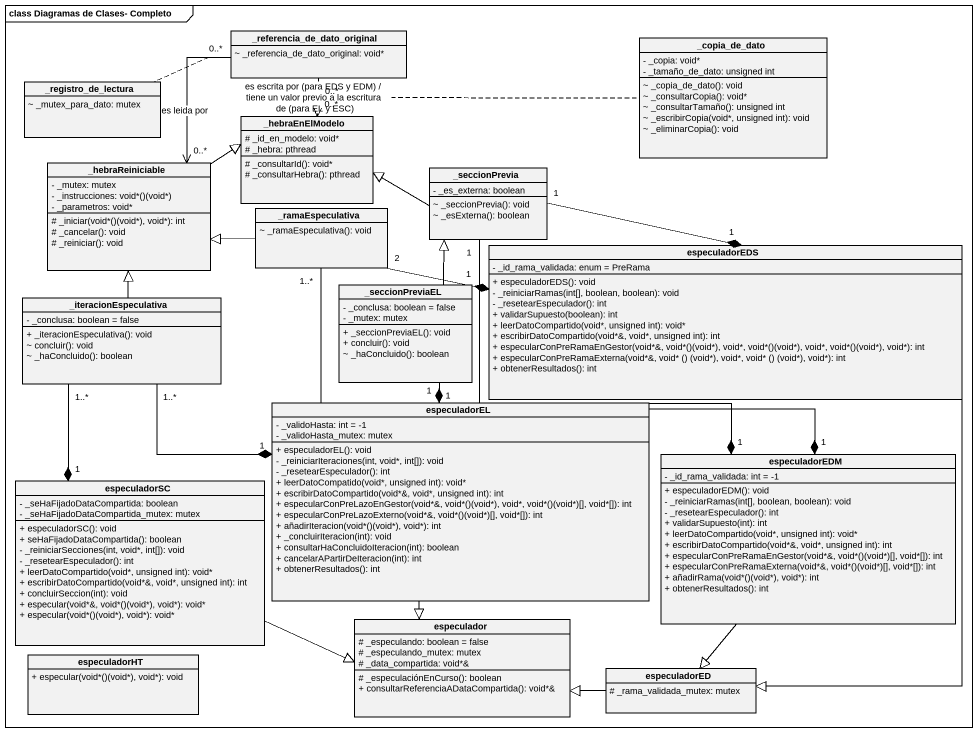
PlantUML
@startuml
mainframe class Diagramas de Clases- Completo
hide circle
hide empty members
skinparam classAttributeIconSize 0
class "_referencia_de_dato_original" as referencia_de_dato_original {
  ~ _referencia_de_dato_original: void*
}
class "_copia_de_dato" as copia_de_dato {
  - _copia: void*
  - _tamaño_de_dato: unsigned int
  ~ _copia_de_dato(): void
  ~ _consultarCopia(): void*
  ~ _consultarTamaño(): unsigned int
  ~ _escribirCopia(void*, unsigned int): void
  ~ _eliminarCopia(): void
}
class "_registro_de_lectura" as registro_de_lectura {
  ~ _mutex_para_dato: mutex
}
class "_hebraEnElModelo" as hebraEnElModelo {
  # _id_en_modelo: void*
  # _hebra: pthread
  # _consultarId(): void*
  # _consultarHebra(): pthread
}
class "_hebraReiniciable" as hebraReiniciable {
  - _mutex: mutex
  {field} - _instrucciones: void*()(void*)
  - _parametros: void*
  # _iniciar(void*()(void*), void*): int
  # _cancelar(): void
  # _reiniciar(): void
}
class "_seccionPrevia" as seccionPrevia {
  - _es_externa: boolean
  ~ _seccionPrevia(): void
  ~ _esExterna(): boolean
}
class "_ramaEspeculativa" as ramaEspeculativa {
  ~ _ramaEspeculativa(): void
}
class especuladorEDS {
  - _id_rama_validada: enum = PreRama
  + especuladorEDS(): void
  - _reiniciarRamas(int[], boolean, boolean): void
  - _resetearEspeculador(): int
  + validarSupuesto(boolean): int
  + leerDatoCompartido(void*, unsigned int): void*
  + escribirDatoCompartido(void*&, void*, unsigned int): int
  + especularConPreRamaEnGestor(void*&, void*()(void*), void*, void*()(void*), void*, void*()(void*), void*): int
  + especularConPreRamaExterna(void*&, void* () (void*), void*, void* () (void*), void*): int
  + obtenerResultados(): int
}
class "_iteracionEspeculativa" as iteracionEspeculativa {
  - _conclusa: boolean = false
  + _iteracionEspeculativa(): void
  ~ concluir(): void
  ~ _haConcluido(): boolean
}
class "_seccionPreviaEL" as seccionPreviaEL {
  - _conclusa: boolean = false
  - _mutex: mutex
  + _seccionPreviaEL(): void
  + concluir(): void
  ~ _haConcluido(): boolean
}
class especuladorEL {
  - _validoHasta: int = -1
  - _validoHasta_mutex: mutex
  + especuladorEL(): void
  - _reiniciarIteraciones(int, void*, int[]): void
  - _resetearEspeculador(): int
  + leerDatoCompatido(void*, unsigned int): void*
  + escribirDatoCompartido(void*&, void*, unsigned int): int
  + especularConPreLazoEnGestor(void*&, void*()(void*), void*, void*()(void*)[], void*[]): int
  + especularConPreLazoExterno(void*&, void*()(void*)[], void*[]): int
  + añadirIteracion(void*()(void*), void*): int
  + _concluirIteracion(int): void
  + consultarHaConcluidoIteracion(int): boolean
  + cancelarAPartirDeIteracion(int): int
  + obtenerResultados(): int
}
class especuladorEDM {
  - _id_rama_validada: int = -1
  + especuladorEDM(): void
  - _reiniciarRamas(int[], boolean, boolean): void
  - _resetearEspeculador(): int
  + validarSupuesto(int): int
  + leerDatoCompartido(void*, unsigned int): void*
  + escribirDatoCompartido(void*&, void*, unsigned int): int
  + especularConPreRamaEnGestor(void*&, void*()(void*)[], void*[]): int
  + especularConPreRamaExterna(void*&, void*()(void*)[], void*[]): int
  + añadirRama(void*()(void*), void*): int
  + obtenerResultados(): int
}
class especuladorSC {
  - _seHaFijadoDataCompartida: boolean
  - _seHaFijadoDataCompartida_mutex: mutex
  + especuladorSC(): void
  + seHaFijadoDataCompartida(): boolean
  - _reiniciarSecciones(int, void*, int[]): void
  - _resetearEspeculador(): int
  + leerDatoCompartido(void*, unsigned int): void*
  + escribirDatoCompartido(void*&, void*, unsigned int): int
  + concluirSeccion(int): void
  + especular(void*&, void*()(void*), void*): void*
  + especular(void*()(void*), void*): void*
}
class especulador {
  # _especulando: boolean = false
  # _especulando_mutex: mutex
  # _data_compartida: void*&
  # _especulaciónEnCurso(): boolean
  + consultarReferenciaADataCompartida(): void*&
}
class especuladorHT {
  + especular(void*()(void*), void*): void
}
class especuladorED {
  # _rama_validada_mutex: mutex
}
referencia_de_dato_original "0..*" --> "0..*" hebraEnElModelo : es escrita por (para EDS y EDM) / tiene un valor previo a la escritura de (para EL y ESC)
(referencia_de_dato_original, hebraEnElModelo) .. copia_de_dato
referencia_de_dato_original "0..*" --> "0..*" hebraReiniciable : es leida por
(referencia_de_dato_original, hebraReiniciable) .. registro_de_lectura
hebraReiniciable -right-|> hebraEnElModelo
seccionPrevia -left-|> hebraEnElModelo
seccionPrevia "1" -right-* "1" especuladorEDS
seccionPrevia "1" --* "1" especuladorEDM
ramaEspeculativa -left-|> hebraReiniciable
ramaEspeculativa "2" -right-* "1" especuladorEDS
ramaEspeculativa "1..*" --* "1" especuladorEDM
especuladorEDS --|> especuladorED
iteracionEspeculativa -up-|> hebraReiniciable
iteracionEspeculativa "1..*" -right-* "1" especuladorEL
iteracionEspeculativa "1..*" --* "1" especuladorSC
seccionPreviaEL -up-|> seccionPrevia
seccionPreviaEL "1" --* "1" especuladorEL
especuladorEL --|> especulador
especuladorEDM --|> especuladorED
especuladorSC -right-|> especulador
especuladorED -left-|> especulador
@enduml
